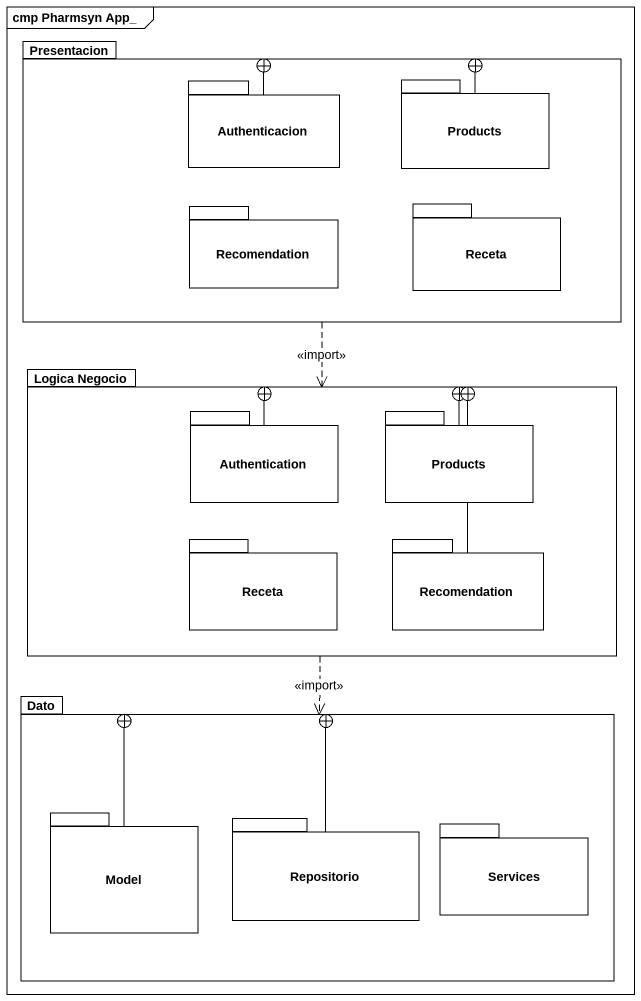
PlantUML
@startuml
mainframe cmp Pharmsyn App_
package Presentacion {
  package Authenticacion {
  }
  package Products {
  }
  package Recomendation {
  }
  package Receta {
  }
}
package "Logica Negocio" as Logica_Negocio {
  package Authentication {
  }
  package "Products" as Products_2 {
  }
  package "Receta" as Receta_2 {
  }
  package "Recomendation" as Recomendation_2 {
  }
}
package Dato {
  package Model {
  }
  package Repositorio {
  }
  package Services {
  }
}
Presentacion ..> Logica_Negocio : <<import>>
Authenticacion --+ Presentacion
Products -left-+ Presentacion
Logica_Negocio ..> Dato : <<import>>
Authentication --+ Logica_Negocio
Products_2 -left-+ Logica_Negocio
Recomendation_2 -left-+ Logica_Negocio
Model -right-+ Dato
Repositorio -up-+ Dato
@enduml
